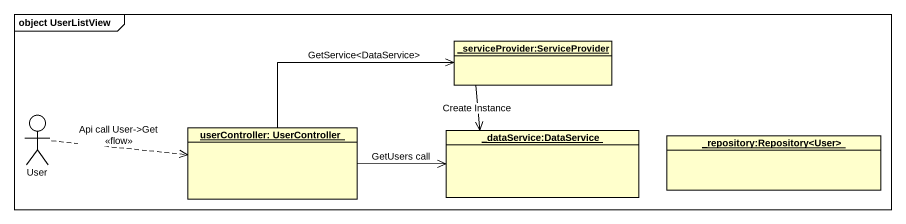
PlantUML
@startuml
mainframe object UserListView
allowmixing
hide circle
hide empty members
object "_serviceProvider:ServiceProvider" as serviceProvider
actor User
object "userController: UserController" as userController
object "_dataService:DataService" as dataService_DataService
object "_repository:Repository<User>" as repository_Repository_User
serviceProvider --> dataService_DataService : Create Instance
User .right.> userController : Api call User->Get\n<<flow>>
userController -right-> serviceProvider : GetService<DataService>
userController -right-> dataService_DataService : GetUsers call
@enduml
